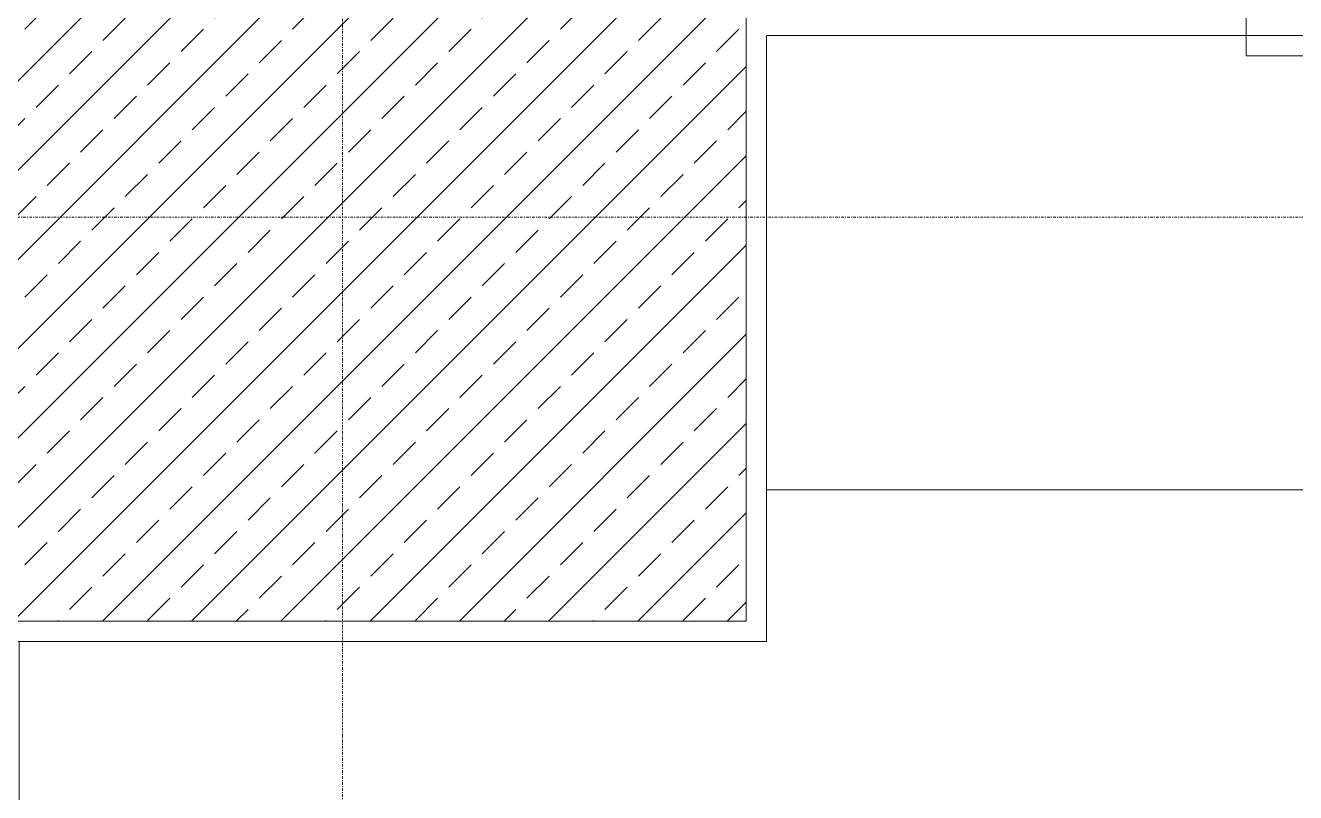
# Model space of a CAD drawing. Extents: x -1439 to 23780, y -1362 to 4476.
# Drawn here: x 9236.1 to 9361.9, y 2728 to 2804 of the extents above; entities that cross this region are included whole.
import ezdxf

# ---------------------------------------------------------------- set-up
doc = ezdxf.new("R2010")
doc.units = 0
doc.header["$MEASUREMENT"] = 0
doc.linetypes.add('Audi$0$DASHDOT2', pattern=[0.5, 0.25, -0.125, 0, -0.125])
doc.layers.get('0').update_dxf_attribs({"color": 9, "lineweight": 9})
for name, color, linetype, lineweight in [('Audi$0$01', 8, 'Continuous', 9), ('Audi$0$05', 8, 'Continuous', 9), ('Audi$0$06D', 8, 'Continuous', 9), ('Audi$0$09W', 8, 'Continuous', 9), ('Audi$0$14', 8, 'Continuous', 9), ('Audi$0$24', 8, 'Audi$0$DASHDOT2', 9), ('Audi$0$35', 8, 'Continuous', 9)]:
    doc.layers.add(name, color=color, linetype=linetype, lineweight=lineweight)

# ---------------------------------------------------------------- blocks, each defined once
blk = doc.blocks.new('Audi$0$Group-41-1')
for p, q in [((384804.5645, 69162.035), (384804.5645, 69161.585)), ((384805.1779, 69162.035), (384804.5645, 69162.035)), ((384805.1779, 69161.585), (384805.1779, 69162.035)), ((384804.5645, 69161.585), (384805.1779, 69161.585))]:
    blk.add_line(p, q)
at = {"flags": 128}
blk.add_lwpolyline([(384804.5645, 69162.035), (384805.1779, 69162.035), (384805.1779, 69161.585), (384804.5645, 69161.585)], close=True, dxfattribs=at)
blk = doc.blocks.new('Audi$0$Group-42-1')
at = {"layer": 'Audi$0$05', "color": 7}
blk.add_blockref('Audi$0$Group-41-1', (0, 0), dxfattribs=at)
blk = doc.blocks.new('Audi$0$fsdfsfsfsfd')
at = {"layer": 'Audi$0$06D', "elevation": 0}
blk.add_lwpolyline([(52591.75, -74474.98), (52589.75, -74474.98), (52589.75, -74595.98), (52591.75, -74595.98)], dxfattribs=at)
blk = doc.blocks.new('Audi$0$p-kolon_80x80')
at = {"layer": 'Audi$0$09W'}
h = blk.add_hatch(dxfattribs=at)
h.set_pattern_fill('ANSI33', color=256, scale=25, style=0)
h.set_pattern_definition([(45, (-1222.5, -385), (-4.419417, 4.419417), []), (45, (-1218.0806, -385), (-4.419417, 4.419417), [3.125, -1.5625])])
h.paths.add_polyline_path([(-40, -40), (40, -40), (40, 40), (-40, 40)])
blk.add_lwpolyline([(-40, -40), (40, -40), (40, 40), (-40, 40)], close=True)

msp = doc.modelspace()

# ---------------------------------------------------------------- linework, layer by layer
at = {"color": 6}
msp.add_lwpolyline([(9843.91, 3048, 0, 20, -0.520567), (9983.42, 2902.79, 0, 20, -0.520567), (9983.42, 2902.79, 0, 20, -0.520567), (10058.98, 2711.11, 0, 20, -0.520567), (10058.98, 2711.11, 0, 20, -0.520567), (10079.33, 2510.73, 0, 20, -0.520567), (10079.33, 2510.73, 0, 20, -0.520567), (10053.17, 2310.34, 0, 20, -0.520567), (10053.17, 2310.34, 0, 20, -0.520567), (9867.16, 2199.98, 0, 20, -0.520567), (9867.16, 2199.98, 0, 20, -0.520567), (9666.62, 2194.17, 0, 20, -0.520567), (9666.62, 2194.17, 0, 20, -0.520567), (9358.54, 2217.4, 0, 20, -0.520567), (9358.54, 2217.4, 0, 20, -0.520567), (9198.69, 2345.19, 0, 20, -0.520567), (9198.69, 2345.19, 0, 20, -0.520567), (9187.06, 2548.48, 0, 20, -0.520567), (9187.06, 2548.48, 0, 20, -0.520567), (9169.62, 2754.68, 0, 20, -0.520567), (9169.62, 2754.68, 0, 20, -0.520567), (9236.47, 2966.68, 0, 20, -0.520567), (9437.01, 3024.77, 0, 20, -0.520567)], format="xyseb", dxfattribs=at)
at = {"layer": 'Audi$0$14'}
msp.add_lwpolyline([(9103, 2819.3), (9103, 2803), (9225.5, 2803), (9225.5, 2743), (9309.5, 2743), (9309.5, 2803), (9357, 2803), (9357, 2819.3)], dxfattribs=at)
at = {"layer": 'Audi$0$24'}
for points in [[(9267.5, 195), (9267.5, 4035)], [(6827.5, 2785), (11027.5, 2785)]]:
    msp.add_lwpolyline(points, dxfattribs=at)
at = {"layer": 'Audi$0$35'}
msp.add_lwpolyline([(9235.5, 2743), (9235.5, 2447), (9309.5, 2447), (9309.5, 2363), (9925.5, 2363), (9925.5, 2447), (9990.5, 2447), (9990.5, 2743), (9925.5, 2743), (9925.5, 2803), (9309.5, 2803), (9309.5, 2743)], close=True, dxfattribs=at)

# ---------------------------------------------------------------- block references
at = {"rotation": 90}
msp.add_blockref('Audi$0$fsdfsfsfsfd', (-65117.98, -49788.75), dxfattribs=at)
at = {"layer": 'Audi$0$01'}
msp.add_blockref('Audi$0$p-kolon_80x80', (9267.5, 2785), dxfattribs=at)
at = {"layer": 'Audi$0$05', "color": 7, "xscale": 100, "yscale": 100, "zscale": 100, "rotation": 180}
msp.add_blockref('Audi$0$Group-42-1', (38489827.29, 6918961.5), dxfattribs=at)

doc.saveas('drawing.dxf')
